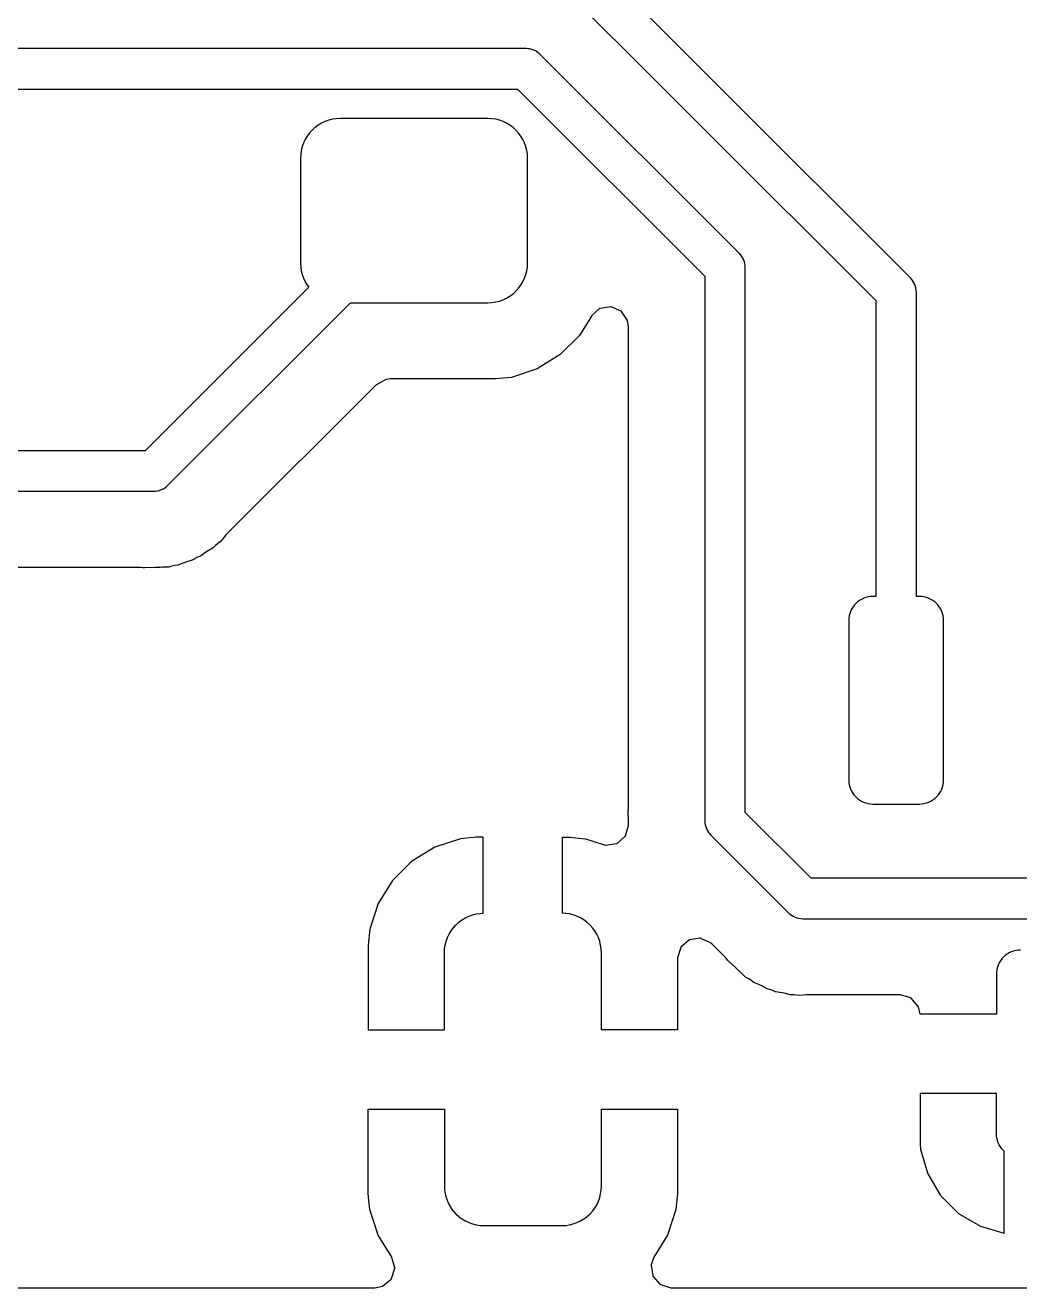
# Model space of a CAD drawing. Header units: metres. Extents: x 50 to 70, y -65 to -50.
# Drawn here: x 60 to 66.4, y -65 to -56.88 of the extents above; entities that cross this region are included whole.
import ezdxf

# ---------------------------------------------------------------- set-up
doc = ezdxf.new("R2010")
doc.units = ezdxf.units.M

msp = doc.modelspace()

# ---------------------------------------------------------------- linework, layer by layer
for points in [[(63.2207, -56.4047), (65.4699, -58.6539), (65.4699, -60.5575), (65.45, -60.5575), (65.4499, -60.5575), (65.4498, -60.5575), (65.4351, -60.5582), (65.4349, -60.5582), (65.4348, -60.5582), (65.4347, -60.5583), (65.4346, -60.5583), (65.42, -60.5604), (65.4199, -60.5605), (65.4198, -60.5605), (65.4196, -60.5605), (65.4195, -60.5605), (65.4052, -60.5641), (65.4051, -60.5641), (65.405, -60.5642), (65.4049, -60.5642), (65.4048, -60.5643), (65.3909, -60.5692), (65.3908, -60.5693), (65.3907, -60.5693), (65.3906, -60.5693), (65.3905, -60.5694), (65.3772, -60.5757), (65.377, -60.5757), (65.3769, -60.5758), (65.3768, -60.5759), (65.3767, -60.5759), (65.3641, -60.5835), (65.364, -60.5836), (65.3639, -60.5836), (65.3638, -60.5837), (65.3637, -60.5838), (65.3519, -60.5925), (65.3518, -60.5926), (65.3517, -60.5927), (65.3516, -60.5928), (65.3515, -60.5928), (65.3406, -60.6027), (65.3405, -60.6028), (65.3404, -60.6029), (65.3403, -60.603), (65.3402, -60.6031), (65.3303, -60.614), (65.3303, -60.6141), (65.3302, -60.6142), (65.3301, -60.6143), (65.33, -60.6144), (65.3213, -60.6262), (65.3212, -60.6263), (65.3211, -60.6264), (65.3211, -60.6265), (65.321, -60.6266), (65.3134, -60.6392), (65.3134, -60.6393), (65.3133, -60.6394), (65.3132, -60.6395), (65.3132, -60.6397), (65.3069, -60.653), (65.3068, -60.6531), (65.3068, -60.6532), (65.3068, -60.6533), (65.3067, -60.6534), (65.3018, -60.6673), (65.3017, -60.6674), (65.3017, -60.6675), (65.3016, -60.6676), (65.3016, -60.6677), (65.298, -60.682), (65.298, -60.6821), (65.298, -60.6823), (65.298, -60.6824), (65.2979, -60.6825), (65.2958, -60.6971), (65.2958, -60.6972), (65.2957, -60.6973), (65.2957, -60.6974), (65.2957, -60.6976), (65.295, -60.7123), (65.295, -60.7124), (65.295, -60.7125), (65.295, -61.7375), (65.295, -61.7376), (65.295, -61.7377), (65.2957, -61.7524), (65.2957, -61.7526), (65.2957, -61.7527), (65.2958, -61.7528), (65.2958, -61.7529), (65.2979, -61.7675), (65.298, -61.7676), (65.298, -61.7677), (65.298, -61.7679), (65.298, -61.768), (65.3016, -61.7823), (65.3016, -61.7824), (65.3017, -61.7825), (65.3017, -61.7826), (65.3018, -61.7827), (65.3067, -61.7966), (65.3068, -61.7967), (65.3068, -61.7968), (65.3068, -61.7969), (65.3069, -61.797), (65.3132, -61.8103), (65.3132, -61.8105), (65.3133, -61.8106), (65.3134, -61.8107), (65.3134, -61.8108), (65.321, -61.8234), (65.3211, -61.8235), (65.3211, -61.8236), (65.3212, -61.8237), (65.3213, -61.8238), (65.33, -61.8356), (65.3301, -61.8357), (65.3302, -61.8358), (65.3303, -61.8359), (65.3303, -61.836), (65.3402, -61.8469), (65.3403, -61.847), (65.3404, -61.8471), (65.3405, -61.8472), (65.3406, -61.8473), (65.3515, -61.8572), (65.3516, -61.8572), (65.3517, -61.8573), (65.3518, -61.8574), (65.3519, -61.8575), (65.3637, -61.8662), (65.3638, -61.8663), (65.3639, -61.8664), (65.364, -61.8664), (65.3641, -61.8665), (65.3767, -61.8741), (65.3768, -61.8741), (65.3769, -61.8742), (65.377, -61.8743), (65.3772, -61.8743), (65.3905, -61.8806), (65.3906, -61.8807), (65.3907, -61.8807), (65.3908, -61.8807), (65.3909, -61.8808), (65.4048, -61.8857), (65.4049, -61.8858), (65.405, -61.8858), (65.4051, -61.8859), (65.4052, -61.8859), (65.4195, -61.8895), (65.4196, -61.8895), (65.4198, -61.8895), (65.4199, -61.8895), (65.42, -61.8896), (65.4346, -61.8917), (65.4347, -61.8917), (65.4348, -61.8918), (65.4349, -61.8918), (65.4351, -61.8918), (65.4498, -61.8925), (65.4499, -61.8925), (65.45, -61.8925), (65.75, -61.8925), (65.7501, -61.8925), (65.7502, -61.8925), (65.7649, -61.8918), (65.7651, -61.8918), (65.7652, -61.8918), (65.7653, -61.8917), (65.7654, -61.8917), (65.78, -61.8896), (65.7801, -61.8895), (65.7802, -61.8895), (65.7804, -61.8895), (65.7805, -61.8895), (65.7948, -61.8859), (65.7949, -61.8859), (65.795, -61.8858), (65.7951, -61.8858), (65.7952, -61.8857), (65.8091, -61.8808), (65.8092, -61.8807), (65.8093, -61.8807), (65.8094, -61.8807), (65.8095, -61.8806), (65.8228, -61.8743), (65.823, -61.8743), (65.8231, -61.8742), (65.8232, -61.8741), (65.8233, -61.8741), (65.8359, -61.8665), (65.836, -61.8664), (65.8361, -61.8664), (65.8362, -61.8663), (65.8363, -61.8662), (65.8481, -61.8575), (65.8482, -61.8574), (65.8483, -61.8573), (65.8484, -61.8572), (65.8485, -61.8572), (65.8594, -61.8473), (65.8595, -61.8472), (65.8596, -61.8471), (65.8597, -61.847), (65.8598, -61.8469), (65.8697, -61.836), (65.8697, -61.8359), (65.8698, -61.8358), (65.8699, -61.8357), (65.87, -61.8356), (65.8787, -61.8238), (65.8788, -61.8237), (65.8789, -61.8236), (65.8789, -61.8235), (65.879, -61.8234), (65.8866, -61.8108), (65.8866, -61.8107), (65.8867, -61.8106), (65.8868, -61.8105), (65.8868, -61.8103), (65.8931, -61.797), (65.8932, -61.7969), (65.8932, -61.7968), (65.8932, -61.7967), (65.8933, -61.7966), (65.8982, -61.7827), (65.8983, -61.7826), (65.8983, -61.7825), (65.8984, -61.7824), (65.8984, -61.7823), (65.902, -61.768), (65.902, -61.7679), (65.902, -61.7677), (65.902, -61.7676), (65.9021, -61.7675), (65.9042, -61.7529), (65.9042, -61.7528), (65.9043, -61.7527), (65.9043, -61.7526), (65.9043, -61.7524), (65.905, -61.7377), (65.905, -61.7376), (65.905, -61.7375), (65.905, -60.7125), (65.905, -60.7124), (65.905, -60.7123), (65.9043, -60.6976), (65.9043, -60.6974), (65.9043, -60.6973), (65.9042, -60.6972), (65.9042, -60.6971), (65.9021, -60.6825), (65.902, -60.6824), (65.902, -60.6823), (65.902, -60.6821), (65.902, -60.682), (65.8984, -60.6677), (65.8984, -60.6676), (65.8983, -60.6675), (65.8983, -60.6674), (65.8982, -60.6673), (65.8933, -60.6534), (65.8932, -60.6533), (65.8932, -60.6532), (65.8932, -60.6531), (65.8931, -60.653), (65.8868, -60.6397), (65.8868, -60.6395), (65.8867, -60.6394), (65.8866, -60.6393), (65.8866, -60.6392), (65.879, -60.6266), (65.8789, -60.6265), (65.8789, -60.6264), (65.8788, -60.6263), (65.8787, -60.6262), (65.87, -60.6144), (65.8699, -60.6143), (65.8698, -60.6142), (65.8697, -60.6141), (65.8697, -60.614), (65.8598, -60.6031), (65.8597, -60.603), (65.8596, -60.6029), (65.8595, -60.6028), (65.8594, -60.6027), (65.8485, -60.5928), (65.8484, -60.5928), (65.8483, -60.5927), (65.8482, -60.5926), (65.8481, -60.5925), (65.8363, -60.5838), (65.8362, -60.5837), (65.8361, -60.5836), (65.836, -60.5836), (65.8359, -60.5835), (65.8233, -60.5759), (65.8232, -60.5759), (65.8231, -60.5758), (65.823, -60.5757), (65.8228, -60.5757), (65.8095, -60.5694), (65.8094, -60.5693), (65.8093, -60.5693), (65.8092, -60.5693), (65.8091, -60.5692), (65.7952, -60.5643), (65.7951, -60.5642), (65.795, -60.5642), (65.7949, -60.5641), (65.7948, -60.5641), (65.7805, -60.5605), (65.7804, -60.5605), (65.7802, -60.5605), (65.7801, -60.5605), (65.78, -60.5604), (65.7654, -60.5583), (65.7653, -60.5583), (65.7652, -60.5582), (65.7651, -60.5582), (65.7649, -60.5582), (65.7502, -60.5575), (65.7501, -60.5575), (65.75, -60.5575), (65.7301, -60.5575), (65.7301, -58.6), (65.7301, -58.5999), (65.7301, -58.5998), (65.7295, -58.5875), (65.7294, -58.5874), (65.7294, -58.5873), (65.7294, -58.5871), (65.7294, -58.587), (65.7276, -58.5749), (65.7276, -58.5747), (65.7276, -58.5746), (65.7275, -58.5745), (65.7275, -58.5744), (65.7245, -58.5625), (65.7245, -58.5624), (65.7245, -58.5622), (65.7244, -58.5621), (65.7244, -58.562), (65.7203, -58.5505), (65.7202, -58.5503), (65.7202, -58.5502), (65.7201, -58.5501), (65.7201, -58.55), (65.7148, -58.5389), (65.7148, -58.5388), (65.7147, -58.5387), (65.7146, -58.5386), (65.7146, -58.5385), (65.7083, -58.5279), (65.7082, -58.5278), (65.7081, -58.5277), (65.7081, -58.5276), (65.708, -58.5275), (65.7007, -58.5177), (65.7006, -58.5176), (65.7005, -58.5175), (65.7005, -58.5174), (65.7004, -58.5173), (65.6921, -58.5082), (65.6921, -58.5081), (65.692, -58.508), (63.23, -56.0461)], [(67.1961, -62.3699), (65.0539, -62.3699), (64.6301, -61.9461), (64.6301, -58.4424), (64.6301, -58.4423), (64.6301, -58.4422), (64.6295, -58.4299), (64.6294, -58.4298), (64.6294, -58.4297), (64.6294, -58.4295), (64.6294, -58.4294), (64.6276, -58.4173), (64.6276, -58.4171), (64.6276, -58.417), (64.6275, -58.4169), (64.6275, -58.4168), (64.6245, -58.4049), (64.6245, -58.4048), (64.6245, -58.4046), (64.6244, -58.4045), (64.6244, -58.4044), (64.6203, -58.3929), (64.6202, -58.3927), (64.6202, -58.3926), (64.6201, -58.3925), (64.6201, -58.3924), (64.6148, -58.3813), (64.6148, -58.3812), (64.6147, -58.3811), (64.6146, -58.381), (64.6146, -58.3809), (64.6083, -58.3703), (64.6082, -58.3702), (64.6081, -58.3701), (64.6081, -58.37), (64.608, -58.3699), (64.6007, -58.3601), (64.6006, -58.36), (64.6005, -58.3599), (64.6005, -58.3598), (64.6004, -58.3597), (64.5921, -58.3506), (64.5921, -58.3505), (64.592, -58.3504), (63.3121, -57.0705), (63.312, -57.0704), (63.3119, -57.0704), (63.3028, -57.0621), (63.3027, -57.062), (63.3026, -57.062), (63.3025, -57.0619), (63.3024, -57.0618), (63.2926, -57.0545), (63.2925, -57.0544), (63.2924, -57.0544), (63.2923, -57.0543), (63.2922, -57.0542), (63.2816, -57.0479), (63.2815, -57.0479), (63.2814, -57.0478), (63.2813, -57.0477), (63.2812, -57.0477), (63.2701, -57.0424), (63.27, -57.0424), (63.2699, -57.0423), (63.2698, -57.0423), (63.2696, -57.0422), (63.2581, -57.0381), (63.258, -57.0381), (63.2579, -57.038), (63.2577, -57.038), (63.2576, -57.038), (63.2457, -57.035), (63.2456, -57.035), (63.2455, -57.0349), (63.2454, -57.0349), (63.2452, -57.0349), (63.2331, -57.0331), (63.233, -57.0331), (63.2328, -57.0331), (63.2327, -57.0331), (63.2326, -57.033), (63.2203, -57.0324), (63.2202, -57.0324), (63.2201, -57.0324), (58.6625, -57.0324)], [(58.7164, -57.2926), (63.1662, -57.2926), (64.3699, -58.4963), (64.3699, -62), (64.3699, -62.0001), (64.3699, -62.0002), (64.3705, -62.0125), (64.3706, -62.0126), (64.3706, -62.0127), (64.3706, -62.0129), (64.3706, -62.013), (64.3724, -62.0251), (64.3724, -62.0253), (64.3724, -62.0254), (64.3725, -62.0255), (64.3725, -62.0256), (64.3755, -62.0375), (64.3755, -62.0376), (64.3755, -62.0378), (64.3756, -62.0379), (64.3756, -62.038), (64.3797, -62.0495), (64.3798, -62.0497), (64.3798, -62.0498), (64.3799, -62.0499), (64.3799, -62.05), (64.3852, -62.0611), (64.3852, -62.0612), (64.3853, -62.0613), (64.3854, -62.0614), (64.3854, -62.0615), (64.3917, -62.0721), (64.3918, -62.0722), (64.3919, -62.0723), (64.3919, -62.0724), (64.392, -62.0725), (64.3993, -62.0823), (64.3994, -62.0824), (64.3995, -62.0825), (64.3995, -62.0826), (64.3996, -62.0827), (64.4079, -62.0918), (64.4079, -62.0919), (64.408, -62.092), (64.908, -62.592), (64.9081, -62.5921), (64.9082, -62.5921), (64.9173, -62.6004), (64.9174, -62.6005), (64.9175, -62.6005), (64.9176, -62.6006), (64.9177, -62.6007), (64.9275, -62.608), (64.9276, -62.6081), (64.9277, -62.6081), (64.9278, -62.6082), (64.9279, -62.6083), (64.9385, -62.6146), (64.9386, -62.6146), (64.9387, -62.6147), (64.9388, -62.6148), (64.9389, -62.6148), (64.95, -62.6201), (64.9501, -62.6201), (64.9502, -62.6202), (64.9503, -62.6202), (64.9505, -62.6203), (64.962, -62.6244), (64.9621, -62.6244), (64.9622, -62.6245), (64.9624, -62.6245), (64.9625, -62.6245), (64.9744, -62.6275), (64.9745, -62.6275), (64.9746, -62.6276), (64.9747, -62.6276), (64.9749, -62.6276), (64.987, -62.6294), (64.9871, -62.6294), (64.9873, -62.6294), (64.9874, -62.6294), (64.9875, -62.6295), (64.9998, -62.6301), (64.9999, -62.6301), (65, -62.6301), (67.25, -62.6301)], [(55.9789, -59.8801), (60.825, -59.8801), (60.8251, -59.8801), (60.8252, -59.8801), (60.8375, -59.8795), (60.8376, -59.8794), (60.8377, -59.8794), (60.8379, -59.8794), (60.838, -59.8794), (60.8501, -59.8776), (60.8503, -59.8776), (60.8504, -59.8776), (60.8505, -59.8775), (60.8506, -59.8775), (60.8625, -59.8745), (60.8626, -59.8745), (60.8628, -59.8745), (60.8629, -59.8744), (60.863, -59.8744), (60.8745, -59.8703), (60.8747, -59.8702), (60.8748, -59.8702), (60.8749, -59.8701), (60.875, -59.8701), (60.8861, -59.8648), (60.8862, -59.8648), (60.8863, -59.8647), (60.8864, -59.8646), (60.8865, -59.8646), (60.8971, -59.8583), (60.8972, -59.8582), (60.8973, -59.8581), (60.8974, -59.8581), (60.8975, -59.858), (60.9073, -59.8507), (60.9074, -59.8506), (60.9075, -59.8505), (60.9076, -59.8505), (60.9077, -59.8504), (60.9168, -59.8421), (60.9169, -59.8421), (60.917, -59.842), (62.0914, -58.6675), (62.975, -58.6675), (62.9751, -58.6675), (62.9752, -58.6675), (62.9997, -58.6663), (62.9999, -58.6663), (63, -58.6663), (63.0001, -58.6663), (63.0002, -58.6662), (63.0245, -58.6626), (63.0246, -58.6626), (63.0247, -58.6626), (63.0249, -58.6626), (63.025, -58.6625), (63.0488, -58.6566), (63.0489, -58.6566), (63.049, -58.6565), (63.0491, -58.6565), (63.0493, -58.6564), (63.0724, -58.6482), (63.0725, -58.6481), (63.0726, -58.6481), (63.0727, -58.648), (63.0728, -58.648), (63.095, -58.6375), (63.0951, -58.6374), (63.0952, -58.6374), (63.0953, -58.6373), (63.0954, -58.6373), (63.1165, -58.6247), (63.1166, -58.6246), (63.1167, -58.6245), (63.1168, -58.6245), (63.1169, -58.6244), (63.1366, -58.6098), (63.1367, -58.6097), (63.1368, -58.6096), (63.1369, -58.6095), (63.137, -58.6095), (63.1551, -58.593), (63.1552, -58.5929), (63.1553, -58.5928), (63.1554, -58.5927), (63.1555, -58.5926), (63.172, -58.5745), (63.172, -58.5744), (63.1721, -58.5743), (63.1722, -58.5742), (63.1723, -58.5741), (63.1869, -58.5544), (63.187, -58.5543), (63.187, -58.5542), (63.1871, -58.5541), (63.1872, -58.554), (63.1998, -58.5329), (63.1998, -58.5328), (63.1999, -58.5327), (63.1999, -58.5326), (63.2, -58.5325), (63.2105, -58.5103), (63.2105, -58.5102), (63.2106, -58.5101), (63.2106, -58.51), (63.2107, -58.5099), (63.2189, -58.4868), (63.219, -58.4866), (63.219, -58.4865), (63.2191, -58.4864), (63.2191, -58.4863), (63.225, -58.4625), (63.2251, -58.4624), (63.2251, -58.4622), (63.2251, -58.4621), (63.2251, -58.462), (63.2287, -58.4377), (63.2288, -58.4376), (63.2288, -58.4375), (63.2288, -58.4374), (63.2288, -58.4372), (63.23, -58.4127), (63.23, -58.4126), (63.23, -58.4125), (63.23, -57.7375), (63.23, -57.7374), (63.23, -57.7373), (63.2288, -57.7128), (63.2288, -57.7126), (63.2288, -57.7125), (63.2288, -57.7124), (63.2287, -57.7123), (63.2251, -57.688), (63.2251, -57.6879), (63.2251, -57.6878), (63.2251, -57.6876), (63.225, -57.6875), (63.2191, -57.6637), (63.2191, -57.6636), (63.219, -57.6635), (63.219, -57.6634), (63.2189, -57.6632), (63.2107, -57.6401), (63.2106, -57.64), (63.2106, -57.6399), (63.2105, -57.6398), (63.2105, -57.6397), (63.2, -57.6175), (63.1999, -57.6174), (63.1999, -57.6173), (63.1998, -57.6172), (63.1998, -57.6171), (63.1872, -57.596), (63.1871, -57.5959), (63.187, -57.5958), (63.187, -57.5957), (63.1869, -57.5956), (63.1723, -57.5759), (63.1722, -57.5758), (63.1721, -57.5757), (63.172, -57.5756), (63.172, -57.5755), (63.1555, -57.5574), (63.1554, -57.5573), (63.1553, -57.5572), (63.1552, -57.5571), (63.1551, -57.557), (63.137, -57.5405), (63.1369, -57.5405), (63.1368, -57.5404), (63.1367, -57.5403), (63.1366, -57.5402), (63.1169, -57.5256), (63.1168, -57.5255), (63.1167, -57.5255), (63.1166, -57.5254), (63.1165, -57.5253), (63.0954, -57.5127), (63.0953, -57.5127), (63.0952, -57.5126), (63.0951, -57.5126), (63.095, -57.5125), (63.0728, -57.502), (63.0727, -57.502), (63.0726, -57.5019), (63.0725, -57.5019), (63.0724, -57.5018), (63.0493, -57.4936), (63.0491, -57.4935), (63.049, -57.4935), (63.0489, -57.4934), (63.0488, -57.4934), (63.025, -57.4875), (63.0249, -57.4874), (63.0247, -57.4874), (63.0246, -57.4874), (63.0245, -57.4874), (63.0002, -57.4838), (63.0001, -57.4837), (63, -57.4837), (62.9999, -57.4837), (62.9997, -57.4837), (62.9752, -57.4825), (62.9751, -57.4825), (62.975, -57.4825), (62.025, -57.4825), (62.0249, -57.4825), (62.0248, -57.4825), (62.0003, -57.4837), (62.0001, -57.4837), (62, -57.4837), (61.9999, -57.4837), (61.9998, -57.4838), (61.9755, -57.4874), (61.9754, -57.4874), (61.9753, -57.4874), (61.9751, -57.4874), (61.975, -57.4875), (61.9512, -57.4934), (61.9511, -57.4934), (61.951, -57.4935), (61.9509, -57.4935), (61.9507, -57.4936), (61.9276, -57.5018), (61.9275, -57.5019), (61.9274, -57.5019), (61.9273, -57.502), (61.9272, -57.502), (61.905, -57.5125), (61.9049, -57.5126), (61.9048, -57.5126), (61.9047, -57.5127), (61.9046, -57.5127), (61.8835, -57.5253), (61.8834, -57.5254), (61.8833, -57.5255), (61.8832, -57.5255), (61.8831, -57.5256), (61.8634, -57.5402), (61.8633, -57.5403), (61.8632, -57.5404), (61.8631, -57.5405), (61.863, -57.5405), (61.8449, -57.557), (61.8448, -57.5571), (61.8447, -57.5572), (61.8446, -57.5573), (61.8445, -57.5574), (61.828, -57.5755), (61.828, -57.5756), (61.8279, -57.5757), (61.8278, -57.5758), (61.8277, -57.5759), (61.8131, -57.5956), (61.813, -57.5957), (61.813, -57.5958), (61.8129, -57.5959), (61.8128, -57.596), (61.8002, -57.6171), (61.8002, -57.6172), (61.8001, -57.6173), (61.8001, -57.6174), (61.8, -57.6175), (61.7895, -57.6397), (61.7895, -57.6398), (61.7894, -57.6399), (61.7894, -57.64), (61.7893, -57.6401), (61.7811, -57.6632), (61.781, -57.6634), (61.781, -57.6635), (61.7809, -57.6636), (61.7809, -57.6637), (61.775, -57.6875), (61.7749, -57.6876), (61.7749, -57.6878), (61.7749, -57.6879), (61.7749, -57.688), (61.7713, -57.7123), (61.7712, -57.7124), (61.7712, -57.7125), (61.7712, -57.7126), (61.7712, -57.7128), (61.77, -57.7373), (61.77, -57.7374), (61.77, -57.7375), (61.77, -58.4125), (61.77, -58.4126), (61.77, -58.4127), (61.7712, -58.4372), (61.7712, -58.4374), (61.7712, -58.4375), (61.7712, -58.4376), (61.7713, -58.4377), (61.7749, -58.462), (61.7749, -58.4621), (61.7749, -58.4622), (61.7749, -58.4624), (61.775, -58.4625), (61.7809, -58.4863), (61.7809, -58.4864), (61.781, -58.4865), (61.781, -58.4866), (61.7811, -58.4868), (61.7893, -58.5099), (61.7894, -58.51), (61.7894, -58.5101), (61.7895, -58.5102), (61.7895, -58.5103), (61.8, -58.5325), (61.8001, -58.5326), (61.8001, -58.5327), (61.8002, -58.5328), (61.8002, -58.5329), (61.8128, -58.554), (61.8129, -58.5541), (61.813, -58.5542), (61.813, -58.5543), (61.8131, -58.5544), (61.8232, -58.5679), (60.7711, -59.6199), (55.925, -59.6199)], [(66.3998, -62.8325), (66.3851, -62.8332), (66.3849, -62.8332), (66.3848, -62.8332), (66.3847, -62.8333), (66.3846, -62.8333), (66.37, -62.8354), (66.3699, -62.8355), (66.3698, -62.8355), (66.3696, -62.8355), (66.3695, -62.8355), (66.3552, -62.8391), (66.3551, -62.8391), (66.355, -62.8392), (66.3549, -62.8392), (66.3548, -62.8393), (66.3409, -62.8442), (66.3408, -62.8443), (66.3407, -62.8443), (66.3406, -62.8443), (66.3405, -62.8444), (66.3272, -62.8507), (66.327, -62.8507), (66.3269, -62.8508), (66.3268, -62.8509), (66.3267, -62.8509), (66.3141, -62.8585), (66.314, -62.8586), (66.3139, -62.8586), (66.3138, -62.8587), (66.3137, -62.8588), (66.3019, -62.8675), (66.3018, -62.8676), (66.3017, -62.8677), (66.3016, -62.8678), (66.3015, -62.8678), (66.2906, -62.8777), (66.2905, -62.8778), (66.2904, -62.8779), (66.2903, -62.878), (66.2902, -62.8781), (66.2803, -62.889), (66.2803, -62.8891), (66.2802, -62.8892), (66.2801, -62.8893), (66.28, -62.8894), (66.2713, -62.9012), (66.2712, -62.9013), (66.2711, -62.9014), (66.2711, -62.9015), (66.271, -62.9016), (66.2634, -62.9142), (66.2634, -62.9143), (66.2633, -62.9144), (66.2632, -62.9145), (66.2632, -62.9147), (66.2569, -62.928), (66.2568, -62.9281), (66.2568, -62.9282), (66.2568, -62.9283), (66.2567, -62.9284), (66.2518, -62.9423), (66.2517, -62.9424), (66.2517, -62.9425), (66.2516, -62.9426), (66.2516, -62.9427), (66.248, -62.957), (66.248, -62.9571), (66.248, -62.9573), (66.248, -62.9574), (66.2479, -62.9575), (66.2458, -62.9721), (66.2458, -62.9722), (66.2457, -62.9723), (66.2457, -62.9724), (66.2457, -62.9726), (66.245, -62.9873), (66.245, -62.9874), (66.245, -62.9875), (66.245, -63.245), (65.7541, -63.245), (65.7437, -63.1969), (65.7437, -63.1968), (65.7436, -63.1967), (65.7436, -63.1966), (65.7435, -63.1964), (65.7435, -63.1963), (65.7435, -63.1962), (65.7434, -63.1961), (65.7434, -63.196), (65.7433, -63.1959), (65.7433, -63.1958), (65.7432, -63.1956), (65.7431, -63.1955), (65.7431, -63.1954), (65.743, -63.1953), (65.743, -63.1952), (65.7429, -63.1951), (65.7428, -63.195), (65.7427, -63.1949), (65.7427, -63.1948), (65.7426, -63.1947), (65.6968, -63.1419), (65.6967, -63.1418), (65.6967, -63.1417), (65.6966, -63.1416), (65.6965, -63.1416), (65.6964, -63.1415), (65.6963, -63.1414), (65.6962, -63.1413), (65.6961, -63.1412), (65.696, -63.1412), (65.6959, -63.1411), (65.6958, -63.141), (65.6957, -63.1409), (65.6956, -63.1409), (65.6955, -63.1408), (65.6954, -63.1408), (65.6953, -63.1407), (65.6951, -63.1406), (65.695, -63.1406), (65.6949, -63.1406), (65.6948, -63.1405), (65.6947, -63.1405), (65.6946, -63.1404), (65.6944, -63.1404), (65.6274, -63.1207), (65.6273, -63.1207), (65.6272, -63.1206), (65.6271, -63.1206), (65.6269, -63.1206), (65.6268, -63.1206), (65.6267, -63.1206), (65.6266, -63.1205), (65.6265, -63.1205), (65.6264, -63.1205), (65.6262, -63.1205), (65.6261, -63.1205), (65.626, -63.1205), (65.0353, -63.1205), (65.0352, -63.1205), (65.0351, -63.1205), (65.0234, -63.1211), (65.0233, -63.1211), (65.0232, -63.1211), (64.9804, -63.1251), (64.9612, -63.1221), (64.9611, -63.1221), (64.9609, -63.1221), (64.9608, -63.122), (64.9414, -63.1205), (64.9413, -63.1205), (64.9411, -63.1205), (64.941, -63.1205), (64.9216, -63.1205), (64.8799, -63.1098), (64.8798, -63.1098), (64.8797, -63.1097), (64.8683, -63.1074), (64.8682, -63.1074), (64.868, -63.1073), (64.8255, -63.1006), (64.8077, -63.0929), (64.8076, -63.0928), (64.8075, -63.0928), (64.8073, -63.0928), (64.7889, -63.0864), (64.7888, -63.0864), (64.7887, -63.0864), (64.7886, -63.0863), (64.7698, -63.0815), (64.732, -63.0608), (64.7319, -63.0607), (64.7318, -63.0607), (64.7213, -63.0555), (64.7212, -63.0555), (64.7211, -63.0554), (64.6816, -63.0383), (64.6663, -63.0264), (64.6662, -63.0264), (64.6661, -63.0263), (64.666, -63.0262), (64.6497, -63.0155), (64.6496, -63.0155), (64.6495, -63.0154), (64.6494, -63.0153), (64.6324, -63.006), (64.601, -62.9765), (64.6009, -62.9764), (64.6008, -62.9764), (64.5919, -62.9688), (64.5919, -62.9687), (64.5918, -62.9686), (64.5888, -62.9664), (64.5696, -62.9471), (64.5695, -62.947), (64.5667, -62.9443), (64.5667, -62.9443), (64.5179, -62.8984), (64.5131, -62.8927), (64.513, -62.8926), (64.5129, -62.8925), (64.5128, -62.8924), (64.5128, -62.8923), (64.5127, -62.8922), (64.5126, -62.8921), (64.5125, -62.8921), (64.5124, -62.892), (64.5123, -62.8919), (64.5122, -62.8918), (64.5121, -62.8918), (64.512, -62.8917), (64.5119, -62.8916), (64.5119, -62.8916), (64.5031, -62.8807), (64.503, -62.8806), (64.5029, -62.8804), (64.5028, -62.8803), (64.5027, -62.8802), (64.4152, -62.7927), (64.4151, -62.7926), (64.4086, -62.7866), (64.4085, -62.7865), (64.4084, -62.7864), (64.4083, -62.7863), (64.4082, -62.7863), (64.4081, -62.7862), (64.408, -62.7861), (64.4079, -62.786), (64.4078, -62.786), (64.4077, -62.7859), (64.4076, -62.7859), (64.4075, -62.7858), (64.4074, -62.7857), (64.4073, -62.7857), (64.3437, -62.7567), (64.3436, -62.7566), (64.3435, -62.7566), (64.3434, -62.7565), (64.3433, -62.7565), (64.3431, -62.7564), (64.343, -62.7564), (64.3429, -62.7564), (64.3428, -62.7563), (64.3427, -62.7563), (64.3425, -62.7563), (64.3424, -62.7563), (64.3423, -62.7563), (64.3422, -62.7562), (64.342, -62.7562), (64.3419, -62.7562), (64.3418, -62.7562), (64.3417, -62.7562), (64.3416, -62.7562), (64.3414, -62.7562), (64.3413, -62.7562), (64.3412, -62.7562), (64.3411, -62.7562), (64.3409, -62.7563), (64.2718, -62.7662), (64.2717, -62.7662), (64.2715, -62.7662), (64.2714, -62.7663), (64.2713, -62.7663), (64.2712, -62.7663), (64.271, -62.7664), (64.2709, -62.7664), (64.2708, -62.7664), (64.2707, -62.7665), (64.2706, -62.7665), (64.2705, -62.7666), (64.2704, -62.7666), (64.2702, -62.7667), (64.2701, -62.7667), (64.27, -62.7668), (64.2699, -62.7669), (64.2698, -62.7669), (64.2697, -62.767), (64.2696, -62.7671), (64.2695, -62.7671), (64.2694, -62.7672), (64.2693, -62.7673), (64.2692, -62.7674), (64.2164, -62.8131), (64.2163, -62.8132), (64.2162, -62.8133), (64.2161, -62.8134), (64.2161, -62.8135), (64.216, -62.8136), (64.2159, -62.8137), (64.2158, -62.8138), (64.2157, -62.8139), (64.2157, -62.814), (64.2156, -62.8141), (64.2155, -62.8142), (64.2154, -62.8143), (64.2154, -62.8144), (64.2153, -62.8145), (64.2153, -62.8146), (64.2152, -62.8147), (64.2151, -62.8148), (64.2151, -62.8149), (64.215, -62.815), (64.215, -62.8152), (64.215, -62.8153), (64.2149, -62.8154), (64.2149, -62.8155), (64.1952, -62.8825), (64.1952, -62.8827), (64.1951, -62.8828), (64.1951, -62.8829), (64.1951, -62.883), (64.1951, -62.8831), (64.195, -62.8832), (64.195, -62.8834), (64.195, -62.8835), (64.195, -62.8836), (64.195, -62.8837), (64.195, -62.8838), (64.195, -62.884), (64.195, -63.345), (63.705, -63.345), (63.705, -62.85), (63.705, -62.8499), (63.705, -62.8498), (63.7038, -62.8253), (63.7038, -62.8251), (63.7038, -62.825), (63.7038, -62.8249), (63.7037, -62.8248), (63.7001, -62.8005), (63.7001, -62.8004), (63.7001, -62.8003), (63.7001, -62.8001), (63.7, -62.8), (63.6941, -62.7762), (63.6941, -62.7761), (63.694, -62.776), (63.694, -62.7759), (63.6939, -62.7757), (63.6857, -62.7526), (63.6856, -62.7525), (63.6856, -62.7524), (63.6855, -62.7523), (63.6855, -62.7522), (63.675, -62.73), (63.6749, -62.7299), (63.6749, -62.7298), (63.6748, -62.7297), (63.6748, -62.7296), (63.6622, -62.7085), (63.6621, -62.7084), (63.662, -62.7083), (63.662, -62.7082), (63.6619, -62.7081), (63.6473, -62.6884), (63.6472, -62.6883), (63.6471, -62.6882), (63.647, -62.6881), (63.647, -62.688), (63.6305, -62.6699), (63.6304, -62.6698), (63.6303, -62.6697), (63.6302, -62.6696), (63.6301, -62.6695), (63.612, -62.653), (63.6119, -62.653), (63.6118, -62.6529), (63.6117, -62.6528), (63.6116, -62.6527), (63.5919, -62.6381), (63.5918, -62.638), (63.5917, -62.638), (63.5916, -62.6379), (63.5915, -62.6378), (63.5704, -62.6252), (63.5703, -62.6252), (63.5702, -62.6251), (63.5701, -62.6251), (63.57, -62.625), (63.5478, -62.6145), (63.5477, -62.6145), (63.5476, -62.6144), (63.5475, -62.6144), (63.5474, -62.6143), (63.5243, -62.6061), (63.5241, -62.606), (63.524, -62.606), (63.5239, -62.6059), (63.5238, -62.6059), (63.5, -62.6), (63.4999, -62.5999), (63.4997, -62.5999), (63.4996, -62.5999), (63.4995, -62.5999), (63.4752, -62.5963), (63.4751, -62.5962), (63.475, -62.5962), (63.4749, -62.5962), (63.4747, -62.5962), (63.455, -62.5952), (63.455, -62.105), (63.4997, -62.105), (63.6016, -62.1154), (63.7099, -62.1513), (63.71, -62.1513), (63.7101, -62.1514), (63.7102, -62.1514), (63.7103, -62.1514), (63.7317, -62.1564), (63.7318, -62.1565), (63.732, -62.1565), (63.7321, -62.1565), (63.7322, -62.1565), (63.7323, -62.1566), (63.7324, -62.1566), (63.7326, -62.1566), (63.7327, -62.1566), (63.7328, -62.1566), (63.7329, -62.1566), (63.7331, -62.1566), (63.7332, -62.1566), (63.7333, -62.1566), (63.7334, -62.1565), (63.7336, -62.1565), (63.8027, -62.1466), (63.8028, -62.1466), (63.803, -62.1465), (63.8031, -62.1465), (63.8032, -62.1465), (63.8033, -62.1465), (63.8034, -62.1464), (63.8036, -62.1464), (63.8037, -62.1463), (63.8038, -62.1463), (63.8039, -62.1463), (63.804, -62.1462), (63.8041, -62.1462), (63.8043, -62.1461), (63.8044, -62.146), (63.8045, -62.146), (63.8046, -62.1459), (63.8047, -62.1459), (63.8048, -62.1458), (63.8049, -62.1457), (63.805, -62.1456), (63.8051, -62.1456), (63.8052, -62.1455), (63.8053, -62.1454), (63.8581, -62.0997), (63.8582, -62.0996), (63.8583, -62.0995), (63.8584, -62.0994), (63.8584, -62.0993), (63.8585, -62.0992), (63.8586, -62.0991), (63.8587, -62.099), (63.8588, -62.0989), (63.8588, -62.0988), (63.8589, -62.0987), (63.859, -62.0986), (63.8591, -62.0985), (63.8591, -62.0984), (63.8592, -62.0983), (63.8592, -62.0982), (63.8593, -62.0981), (63.8594, -62.098), (63.8594, -62.0979), (63.8594, -62.0978), (63.8595, -62.0976), (63.8595, -62.0975), (63.8596, -62.0974), (63.8596, -62.0973), (63.8793, -62.0302), (63.8793, -62.0301), (63.8794, -62.03), (63.8794, -62.0299), (63.8794, -62.0298), (63.8794, -62.0297), (63.8794, -62.0296), (63.8795, -62.0294), (63.8795, -62.0293), (63.8795, -62.0292), (63.8795, -62.0291), (63.8795, -62.029), (63.8795, -62.0288), (63.8795, -62.0118), (63.8795, -62.0117), (63.8794, -62.0078), (63.8794, -62.0077), (63.8773, -61.9408), (63.878, -61.9334), (63.878, -61.9332), (63.8781, -61.9331), (63.8781, -61.933), (63.8781, -61.9329), (63.8781, -61.9328), (63.8781, -61.9326), (63.878, -61.9325), (63.878, -61.9324), (63.878, -61.9323), (63.878, -61.9321), (63.878, -61.932), (63.878, -61.9319), (63.8779, -61.9318), (63.8779, -61.9318), (63.8795, -61.9178), (63.8795, -61.9177), (63.8795, -61.9175), (63.8795, -61.9174), (63.8795, -61.9173), (63.8795, -58.821), (63.8795, -58.8209), (63.8795, -58.8208), (63.8795, -58.8206), (63.8795, -58.8205), (63.8795, -58.8204), (63.8794, -58.8203), (63.8738, -58.7831), (63.8737, -58.783), (63.8737, -58.7829), (63.8737, -58.7828), (63.8737, -58.7826), (63.8736, -58.7825), (63.8736, -58.7824), (63.8736, -58.7823), (63.8735, -58.7822), (63.8735, -58.7821), (63.8734, -58.782), (63.8734, -58.7818), (63.8733, -58.7817), (63.8733, -58.7816), (63.8732, -58.7815), (63.8732, -58.7814), (63.8731, -58.7813), (63.873, -58.7812), (63.873, -58.7811), (63.8341, -58.723), (63.834, -58.7229), (63.834, -58.7228), (63.8339, -58.7227), (63.8338, -58.7226), (63.8337, -58.7225), (63.8336, -58.7224), (63.8336, -58.7224), (63.8335, -58.7223), (63.8334, -58.7222), (63.8333, -58.7221), (63.8332, -58.722), (63.8331, -58.7219), (63.833, -58.7219), (63.8329, -58.7218), (63.8328, -58.7217), (63.8327, -58.7216), (63.8326, -58.7216), (63.8325, -58.7215), (63.8324, -58.7214), (63.8323, -58.7214), (63.8322, -58.7213), (63.8321, -58.7213), (63.8319, -58.7212), (63.7679, -58.6934), (63.7677, -58.6933), (63.7676, -58.6933), (63.7675, -58.6932), (63.7674, -58.6932), (63.7673, -58.6932), (63.7672, -58.6931), (63.767, -58.6931), (63.7669, -58.6931), (63.7668, -58.6931), (63.7667, -58.693), (63.7666, -58.693), (63.7664, -58.693), (63.7663, -58.693), (63.7662, -58.693), (63.7661, -58.693), (63.7659, -58.693), (63.7658, -58.693), (63.7657, -58.693), (63.7656, -58.693), (63.7654, -58.693), (63.7653, -58.693), (63.7652, -58.693), (63.7651, -58.693), (63.6961, -58.7043), (63.696, -58.7043), (63.6959, -58.7043), (63.6957, -58.7043), (63.6956, -58.7044), (63.6955, -58.7044), (63.6954, -58.7044), (63.6953, -58.7045), (63.6951, -58.7045), (63.695, -58.7046), (63.6949, -58.7046), (63.6948, -58.7047), (63.6947, -58.7047), (63.6946, -58.7048), (63.6945, -58.7048), (63.6944, -58.7049), (63.6943, -58.7049), (63.6942, -58.705), (63.6941, -58.7051), (63.694, -58.7052), (63.6939, -58.7052), (63.6938, -58.7053), (63.6937, -58.7054), (63.6936, -58.7055), (63.6416, -58.7522), (63.6415, -58.7523), (63.6414, -58.7524), (63.6414, -58.7524), (63.6413, -58.7525), (63.6412, -58.7526), (63.6411, -58.7527), (63.641, -58.7528), (63.641, -58.7529), (63.6409, -58.753), (63.6408, -58.7531), (63.6408, -58.7532), (63.6407, -58.7533), (63.5638, -58.878), (63.4405, -59.0013), (63.2922, -59.0928), (63.1267, -59.1476), (63.0248, -59.158), (62.348, -59.158), (62.3478, -59.158), (62.3477, -59.158), (62.3476, -59.158), (62.3474, -59.158), (62.3211, -59.1609), (62.3209, -59.1609), (62.3208, -59.1609), (62.3207, -59.1609), (62.3206, -59.1609), (62.3205, -59.161), (62.3203, -59.161), (62.3202, -59.161), (62.3201, -59.1611), (62.32, -59.1611), (62.3199, -59.1611), (62.3198, -59.1612), (62.3196, -59.1612), (62.3195, -59.1613), (62.3194, -59.1613), (62.3193, -59.1614), (62.3192, -59.1614), (62.2579, -59.1949), (62.2578, -59.195), (62.2577, -59.195), (62.2576, -59.1951), (62.2575, -59.1952), (62.2574, -59.1952), (62.2573, -59.1953), (62.2572, -59.1954), (62.2571, -59.1955), (62.257, -59.1955), (62.2569, -59.1956), (62.2568, -59.1957), (62.2567, -59.1958), (61.2887, -60.1638), (61.2887, -60.1639), (61.2886, -60.1639), (61.2807, -60.1726), (61.2807, -60.1726), (61.2806, -60.1727), (61.2531, -60.2059), (61.2374, -60.2173), (61.2373, -60.2174), (61.2372, -60.2175), (61.2371, -60.2176), (61.2223, -60.2302), (61.2222, -60.2303), (61.2221, -60.2304), (61.2221, -60.2305), (61.2083, -60.2442), (61.1713, -60.2661), (61.1712, -60.2662), (61.1711, -60.2662), (61.1613, -60.2726), (61.1612, -60.2727), (61.1611, -60.2728), (61.1263, -60.2981), (61.1083, -60.3052), (61.1081, -60.3053), (61.108, -60.3053), (61.1079, -60.3054), (61.0904, -60.3139), (61.0903, -60.314), (61.0902, -60.3141), (61.0901, -60.3141), (61.0734, -60.324), (61.032, -60.336), (61.0319, -60.336), (61.0318, -60.3361), (61.0208, -60.3399), (61.0207, -60.3399), (61.0206, -60.3399), (60.9805, -60.3558), (60.9613, -60.3582), (60.9612, -60.3582), (60.961, -60.3583), (60.9609, -60.3583), (60.9419, -60.3622), (60.9417, -60.3622), (60.9416, -60.3623), (60.9415, -60.3623), (60.9228, -60.3677), (60.8798, -60.3691), (60.8797, -60.3691), (60.8796, -60.3691), (60.8679, -60.37), (60.8678, -60.37), (60.8677, -60.37), (60.864, -60.3705), (60.8368, -60.3705), (60.8367, -60.3705), (60.8328, -60.3706), (60.8327, -60.3706), (60.7658, -60.3727), (60.7584, -60.372), (60.7583, -60.372), (60.7581, -60.3719), (60.758, -60.3719), (60.7579, -60.3719), (60.7578, -60.3719), (60.7576, -60.3719), (60.7575, -60.372), (60.7574, -60.372), (60.7573, -60.372), (60.7572, -60.372), (60.757, -60.372), (60.7569, -60.372), (60.7568, -60.3721), (60.7568, -60.3721), (60.7428, -60.3705), (60.7427, -60.3705), (60.7425, -60.3705), (60.7424, -60.3705), (60.7423, -60.3705), (56.2355, -60.3705)], [(62.695, -62.8498), (62.6962, -62.8253), (62.6962, -62.8251), (62.6962, -62.825), (62.6962, -62.8249), (62.6963, -62.8248), (62.6999, -62.8005), (62.6999, -62.8004), (62.6999, -62.8003), (62.6999, -62.8001), (62.7, -62.8), (62.7059, -62.7762), (62.7059, -62.7761), (62.706, -62.776), (62.706, -62.7759), (62.7061, -62.7757), (62.7143, -62.7526), (62.7144, -62.7525), (62.7144, -62.7524), (62.7145, -62.7523), (62.7145, -62.7522), (62.725, -62.73), (62.7251, -62.7299), (62.7251, -62.7298), (62.7252, -62.7297), (62.7252, -62.7296), (62.7378, -62.7085), (62.7379, -62.7084), (62.738, -62.7083), (62.738, -62.7082), (62.7381, -62.7081), (62.7527, -62.6884), (62.7528, -62.6883), (62.7529, -62.6882), (62.753, -62.6881), (62.753, -62.688), (62.7695, -62.6699), (62.7696, -62.6698), (62.7697, -62.6697), (62.7698, -62.6696), (62.7699, -62.6695), (62.788, -62.653), (62.7881, -62.653), (62.7882, -62.6529), (62.7883, -62.6528), (62.7884, -62.6527), (62.8081, -62.6381), (62.8082, -62.638), (62.8083, -62.638), (62.8084, -62.6379), (62.8085, -62.6378), (62.8296, -62.6252), (62.8297, -62.6252), (62.8298, -62.6251), (62.8299, -62.6251), (62.83, -62.625), (62.8522, -62.6145), (62.8523, -62.6145), (62.8524, -62.6144), (62.8525, -62.6144), (62.8526, -62.6143), (62.8757, -62.6061), (62.8759, -62.606), (62.876, -62.606), (62.8761, -62.6059), (62.8762, -62.6059), (62.9, -62.6), (62.9001, -62.5999), (62.9003, -62.5999), (62.9004, -62.5999), (62.9005, -62.5999), (62.9248, -62.5963), (62.9249, -62.5962), (62.925, -62.5962), (62.9251, -62.5962), (62.9253, -62.5962), (62.945, -62.5952), (62.945, -62.105), (62.9003, -62.105), (62.7984, -62.1154), (62.633, -62.1702), (62.4848, -62.2616), (62.3616, -62.3848), (62.2702, -62.533), (62.2154, -62.6984), (62.205, -62.8003), (62.205, -63.345), (62.695, -63.345), (62.695, -62.85), (62.695, -62.8499), (62.695, -62.8498)], [(66.2905, -64.1222), (66.2904, -64.1221), (66.2903, -64.122), (66.2902, -64.1219), (66.2803, -64.111), (66.2803, -64.1109), (66.2802, -64.1108), (66.2801, -64.1107), (66.28, -64.1106), (66.2713, -64.0988), (66.2712, -64.0987), (66.2711, -64.0986), (66.2711, -64.0985), (66.271, -64.0984), (66.2634, -64.0858), (66.2634, -64.0857), (66.2633, -64.0856), (66.2632, -64.0855), (66.2632, -64.0853), (66.2569, -64.072), (66.2568, -64.0719), (66.2568, -64.0718), (66.2568, -64.0717), (66.2567, -64.0716), (66.2518, -64.0577), (66.2517, -64.0576), (66.2517, -64.0575), (66.2516, -64.0574), (66.2516, -64.0573), (66.248, -64.043), (66.248, -64.0429), (66.248, -64.0427), (66.248, -64.0426), (66.2479, -64.0425), (66.2458, -64.0279), (66.2458, -64.0278), (66.2457, -64.0277), (66.2457, -64.0276), (66.2457, -64.0274), (66.245, -64.0127), (66.245, -64.0126), (66.245, -64.0125), (66.245, -63.755), (65.755, -63.755), (65.755, -64.078), (65.7578, -64.1141), (65.8033, -64.2707), (65.8863, -64.411), (66.0015, -64.5262), (66.1418, -64.6092), (66.295, -64.6537), (66.295, -64.1263), (66.2906, -64.1223), (66.2905, -64.1222)], [(58.1533, -65.0045), (62.2472, -65.0045), (62.2474, -65.0045), (62.2475, -65.0045), (62.2476, -65.0045), (62.2478, -65.0045), (62.2479, -65.0045), (62.248, -65.0044), (62.2481, -65.0044), (62.2483, -65.0044), (62.2977, -64.9941), (62.2978, -64.9941), (62.2979, -64.9941), (62.298, -64.994), (62.2982, -64.994), (62.2983, -64.994), (62.2984, -64.9939), (62.2985, -64.9939), (62.2986, -64.9938), (62.2987, -64.9938), (62.2988, -64.9937), (62.2989, -64.9937), (62.2991, -64.9936), (62.2992, -64.9936), (62.2993, -64.9935), (62.2994, -64.9934), (62.2995, -64.9934), (62.2996, -64.9933), (62.2997, -64.9932), (62.2998, -64.9931), (62.2999, -64.9931), (62.3535, -64.9483), (62.3536, -64.9482), (62.3537, -64.9481), (62.3538, -64.948), (62.3539, -64.948), (62.354, -64.9479), (62.354, -64.9478), (62.3541, -64.9477), (62.3542, -64.9476), (62.3543, -64.9475), (62.3544, -64.9474), (62.3544, -64.9473), (62.3545, -64.9472), (62.3546, -64.9471), (62.3546, -64.947), (62.3547, -64.9469), (62.3547, -64.9468), (62.3548, -64.9466), (62.3549, -64.9465), (62.3549, -64.9464), (62.3549, -64.9463), (62.355, -64.9462), (62.355, -64.9461), (62.3551, -64.946), (62.376, -64.8793), (62.376, -64.8792), (62.3761, -64.8791), (62.3761, -64.8789), (62.3761, -64.8788), (62.3761, -64.8787), (62.3762, -64.8786), (62.3762, -64.8784), (62.3762, -64.8783), (62.3762, -64.8782), (62.3762, -64.8781), (62.3762, -64.878), (62.3762, -64.8778), (62.3762, -64.8777), (62.3762, -64.8776), (62.3762, -64.8775), (62.3762, -64.8773), (62.3762, -64.8772), (62.3762, -64.8771), (62.3762, -64.877), (62.3761, -64.8768), (62.3761, -64.8767), (62.3761, -64.8766), (62.376, -64.8765), (62.3576, -64.8091), (62.3576, -64.809), (62.3575, -64.8089), (62.3575, -64.8087), (62.3575, -64.8086), (62.3574, -64.8085), (62.3574, -64.8084), (62.3573, -64.8083), (62.3573, -64.8082), (62.3572, -64.8081), (62.3572, -64.808), (62.3571, -64.8079), (62.357, -64.8078), (62.2702, -64.667), (62.2154, -64.5016), (62.205, -64.3997), (62.205, -63.855), (62.695, -63.855), (62.695, -64.35), (62.695, -64.3501), (62.695, -64.3502), (62.6962, -64.3747), (62.6962, -64.3749), (62.6962, -64.375), (62.6962, -64.3751), (62.6963, -64.3752), (62.6999, -64.3995), (62.6999, -64.3996), (62.6999, -64.3997), (62.6999, -64.3999), (62.7, -64.4), (62.7059, -64.4238), (62.7059, -64.4239), (62.706, -64.424), (62.706, -64.4241), (62.7061, -64.4243), (62.7143, -64.4474), (62.7144, -64.4475), (62.7144, -64.4476), (62.7145, -64.4477), (62.7145, -64.4478), (62.725, -64.47), (62.7251, -64.4701), (62.7251, -64.4702), (62.7252, -64.4703), (62.7252, -64.4704), (62.7378, -64.4915), (62.7379, -64.4916), (62.738, -64.4917), (62.738, -64.4918), (62.7381, -64.4919), (62.7527, -64.5116), (62.7528, -64.5117), (62.7529, -64.5118), (62.753, -64.5119), (62.753, -64.512), (62.7695, -64.5301), (62.7696, -64.5302), (62.7697, -64.5303), (62.7698, -64.5304), (62.7699, -64.5305), (62.788, -64.547), (62.7881, -64.547), (62.7882, -64.5471), (62.7883, -64.5472), (62.7884, -64.5473), (62.8081, -64.5619), (62.8082, -64.562), (62.8083, -64.562), (62.8084, -64.5621), (62.8085, -64.5622), (62.8296, -64.5748), (62.8297, -64.5748), (62.8298, -64.5749), (62.8299, -64.5749), (62.83, -64.575), (62.8522, -64.5855), (62.8523, -64.5855), (62.8524, -64.5856), (62.8525, -64.5856), (62.8526, -64.5857), (62.8757, -64.5939), (62.8759, -64.594), (62.876, -64.594), (62.8761, -64.5941), (62.8762, -64.5941), (62.9, -64.6), (62.9001, -64.6001), (62.9003, -64.6001), (62.9004, -64.6001), (62.9005, -64.6001), (62.9248, -64.6037), (62.9249, -64.6038), (62.925, -64.6038), (62.9251, -64.6038), (62.9253, -64.6038), (62.9498, -64.605), (62.9499, -64.605), (62.95, -64.605), (63.45, -64.605), (63.4501, -64.605), (63.4502, -64.605), (63.4747, -64.6038), (63.4749, -64.6038), (63.475, -64.6038), (63.4751, -64.6038), (63.4752, -64.6037), (63.4995, -64.6001), (63.4996, -64.6001), (63.4997, -64.6001), (63.4999, -64.6001), (63.5, -64.6), (63.5238, -64.5941), (63.5239, -64.5941), (63.524, -64.594), (63.5241, -64.594), (63.5243, -64.5939), (63.5474, -64.5857), (63.5475, -64.5856), (63.5476, -64.5856), (63.5477, -64.5855), (63.5478, -64.5855), (63.57, -64.575), (63.5701, -64.5749), (63.5702, -64.5749), (63.5703, -64.5748), (63.5704, -64.5748), (63.5915, -64.5622), (63.5916, -64.5621), (63.5917, -64.562), (63.5918, -64.562), (63.5919, -64.5619), (63.6116, -64.5473), (63.6117, -64.5472), (63.6118, -64.5471), (63.6119, -64.547), (63.612, -64.547), (63.6301, -64.5305), (63.6302, -64.5304), (63.6303, -64.5303), (63.6304, -64.5302), (63.6305, -64.5301), (63.647, -64.512), (63.647, -64.5119), (63.6471, -64.5118), (63.6472, -64.5117), (63.6473, -64.5116), (63.6619, -64.4919), (63.662, -64.4918), (63.662, -64.4917), (63.6621, -64.4916), (63.6622, -64.4915), (63.6748, -64.4704), (63.6748, -64.4703), (63.6749, -64.4702), (63.6749, -64.4701), (63.675, -64.47), (63.6855, -64.4478), (63.6855, -64.4477), (63.6856, -64.4476), (63.6856, -64.4475), (63.6857, -64.4474), (63.6939, -64.4243), (63.694, -64.4241), (63.694, -64.424), (63.6941, -64.4239), (63.6941, -64.4238), (63.7, -64.4), (63.7001, -64.3999), (63.7001, -64.3997), (63.7001, -64.3996), (63.7001, -64.3995), (63.7037, -64.3752), (63.7038, -64.3751), (63.7038, -64.375), (63.7038, -64.3749), (63.7038, -64.3747), (63.705, -64.3502), (63.705, -64.3501), (63.705, -64.35), (63.705, -63.855), (64.195, -63.855), (64.195, -64.3997), (64.1846, -64.5016), (64.1298, -64.667), (64.043, -64.8078), (64.0429, -64.8079), (64.0428, -64.808), (64.0428, -64.8081), (64.0427, -64.8082), (64.0427, -64.8083), (64.0426, -64.8085), (64.0426, -64.8086), (64.0425, -64.8087), (64.0253, -64.8561), (64.0253, -64.8563), (64.0252, -64.8564), (64.0252, -64.8565), (64.0252, -64.8566), (64.0251, -64.8567), (64.0251, -64.8569), (64.0251, -64.857), (64.0251, -64.8571), (64.0251, -64.8572), (64.025, -64.8573), (64.025, -64.8575), (64.025, -64.8576), (64.025, -64.8577), (64.025, -64.8578), (64.025, -64.858), (64.025, -64.8581), (64.025, -64.8582), (64.025, -64.8583), (64.0251, -64.8584), (64.0251, -64.8586), (64.035, -64.9277), (64.035, -64.9278), (64.0351, -64.928), (64.0351, -64.9281), (64.0351, -64.9282), (64.0351, -64.9283), (64.0352, -64.9284), (64.0352, -64.9286), (64.0352, -64.9287), (64.0353, -64.9288), (64.0353, -64.9289), (64.0354, -64.929), (64.0354, -64.9291), (64.0355, -64.9293), (64.0355, -64.9294), (64.0356, -64.9295), (64.0357, -64.9296), (64.0357, -64.9297), (64.0358, -64.9298), (64.0359, -64.9299), (64.0359, -64.93), (64.036, -64.9301), (64.0361, -64.9302), (64.0362, -64.9303), (64.0819, -64.9831), (64.082, -64.9832), (64.0821, -64.9833), (64.0822, -64.9834), (64.0823, -64.9834), (64.0824, -64.9835), (64.0825, -64.9836), (64.0826, -64.9837), (64.0827, -64.9838), (64.0828, -64.9838), (64.0829, -64.9839), (64.083, -64.984), (64.0831, -64.9841), (64.0832, -64.9841), (64.0833, -64.9842), (64.0834, -64.9842), (64.0835, -64.9843), (64.0836, -64.9844), (64.0837, -64.9844), (64.0838, -64.9844), (64.084, -64.9845), (64.0841, -64.9845), (64.0842, -64.9846), (64.0843, -64.9846), (64.1513, -65.0043), (64.1515, -65.0043), (64.1516, -65.0044), (64.1517, -65.0044), (64.1518, -65.0044), (64.1519, -65.0044), (64.152, -65.0044), (64.1522, -65.0045), (64.1523, -65.0045), (64.1524, -65.0045), (64.1525, -65.0045), (64.1526, -65.0045), (64.1528, -65.0045), (69.8755, -65.0045)]]:
    msp.add_lwpolyline(points)

doc.saveas('drawing.dxf')
